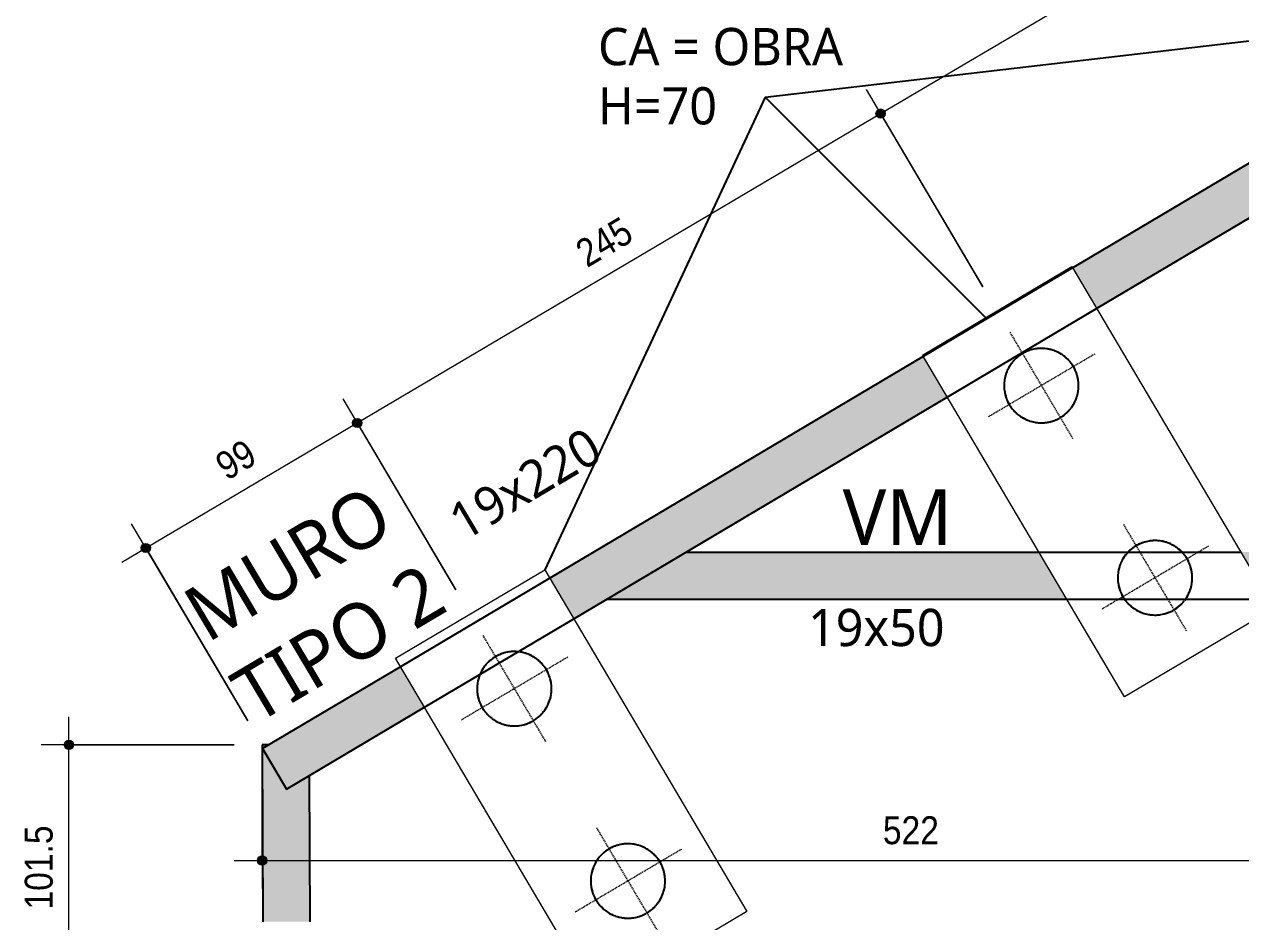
# Model space of a CAD drawing. Extents: x -2131 to 52870, y -3196 to 88043.
# Drawn here: x 41650.6 to 42140.8, y 795.7 to 1157.4 of the extents above; entities that cross this region are included whole.
import ezdxf

# ---------------------------------------------------------------- set-up
doc = ezdxf.new("R2010")
doc.units = 0
doc.linetypes.add('Hidden', pattern=[0.714375, 0.47625, -0.238125])
doc.linetypes.add('Traço', pattern=[0.635, 0.3175, -0.3175])
for name, color, linetype, lineweight in [('A-ANNO-DIMS', 7, 'Continuous', 9), ('A-ANNO-DIMS-75', 7, 'Continuous', 9), ('A-DETL-THIN', 7, 'Continuous', 25), ('S-BEAM', 7, 'Continuous', 25), ('S-BEAM-HDLN', 7, 'Traço', 25), ('S-BEAM-IDEN', 7, 'Continuous', 9), ('S-FNDN', 7, 'Continuous', 25), ('S-FNDN-HDLN', 7, 'Traço', 18), ('S-FNDN-IDEN', 7, 'Continuous', 9)]:
    doc.layers.add(name, color=color, linetype=linetype, lineweight=lineweight)
doc.styles.add('Fira Sans_3', font='', dxfattribs={"width": 0.9, "height": 11.25})
doc.styles.add('Gadugi', font='gadugi.ttf', dxfattribs={"height": 15})
doc.styles.add('Gadugi_6', font='gadugi.ttf', dxfattribs={"height": 22.5})
doc.styles.add('Gadugi_7', font='gadugi.ttf', dxfattribs={"height": 0.2})
doc.styles.get('Fira Sans_3').set_extended_font_data('Fira Sans')
doc.dimstyles.new('PED_1_5mm_ESQ_7', dxfattribs={"dimscale": 30.48, "dimtxt": 15.344768, "dimasz": 0.492126, "dimexe": 0.369094, "dimexo": 0.369094, "dimgap": 0.073819, "dimtad": 1, "dimdec": 1, "dimrnd": 0.5, "dimdsep": 46, "dimtxsty": 'Fira Sans_3', "dimblk1": 'DOTSMALL', "dimblk2": 'DOTSMALL', "dimsah": 1, "dimcen": 0.09, "dimdle": 0.369094, "dimazin": 0, "dimtfac": 1, "dimtdec": 4, "dimtix": 1, "dimtmove": 0, "dimatfit": 3, "dimfxl": 1, "dimtvp": 1, "dimtolj": 1, "dimtzin": 0, "dimarcsym": 2})

# ---------------------------------------------------------------- blocks, each defined once
blk = doc.blocks.new('PED_BLRET-2EST_R01_2019 - 180x80x60 2-3763727-PL C 001 - FORMA DO TÉRREO')
at = {"layer": 'S-FNDN', "linetype": 'Hidden', "lineweight": 18}
for p, q in [((-50, 25), (-50, -25)), ((40, 25), (40, -25)), ((-75, 0), (-25, 0)), ((15, 0), (65, 0))]:
    blk.add_line(p, q, dxfattribs=at)
at = {"layer": 'S-FNDN-HDLN'}
for centre in [(-50, 0), (40, 0)]:
    blk.add_circle(centre, 15, dxfattribs=at)
blk = doc.blocks.new('DIMBLOCK575-PL C 001 - FORMA DO TÉRREO')
at = {"layer": 'A-ANNO-DIMS-75', "transparency": 16777216}
h = blk.add_hatch(color=256, dxfattribs=at)
edge = h.paths.add_edge_path(flags=0)
edge.add_arc((41668.59, 866.98), 1.88, 0, 360)
h = blk.add_hatch(color=256, dxfattribs=at)
edge = h.paths.add_edge_path(flags=0)
edge.add_arc((41668.59, 765.7), 1.88, 0, 360)
for p, q in [((41668.59, 765.7), (41668.59, 878.23)), ((41735.18, 866.98), (41657.34, 866.98)), ((41668.59, 866.98), (41735.18, 866.98)), ((41735.19, 765.7), (41657.34, 765.7)), ((41668.59, 765.7), (41735.19, 765.7))]:
    blk.add_line(p, q, dxfattribs=at)
for centre in [(41668.59, 866.98), (41668.59, 765.7)]:
    blk.add_circle(centre, 1.88, dxfattribs=at)
at = {"layer": 'A-ANNO-DIMS-75', "color": 0, "transparency": 16777216, "insert": (41650.76, 800.6), "char_height": 11.25, "width": 37.7717, "attachment_point": 1, "rotation": 90, "line_spacing_factor": 1.049215, "style": 'Fira Sans_3'}
blk.add_mtext('101.5', dxfattribs=at)
blk = doc.blocks.new('_DotSmall')
at = {"color": 0, "linetype": 'ByBlock', "const_width": 0.5}
blk.add_lwpolyline([(-0.0625, 0, 1), (0.0625, 0, 1)], format="xyb", close=True, dxfattribs=at)
blk = doc.blocks.new('DIMBLOCK576-PL C 001 - FORMA DO TÉRREO')
at = {"layer": 'A-ANNO-DIMS-75', "transparency": 16777216}
h = blk.add_hatch(color=256, dxfattribs=at)
edge = h.paths.add_edge_path(flags=0)
edge.add_arc((41784.76, 996.7), 1.87, 0, 360)
h = blk.add_hatch(color=256, dxfattribs=at)
edge = h.paths.add_edge_path(flags=0)
edge.add_arc((41699.53, 946.32), 1.87, 0, 360)
for p, q in [((41824.54, 929.4), (41779.04, 1006.39)), ((41689.85, 940.6), (41784.76, 996.7)), ((41784.76, 996.7), (41824.54, 929.4)), ((41740.71, 876.66), (41693.81, 956.01)), ((41699.53, 946.32), (41740.71, 876.66))]:
    blk.add_line(p, q, dxfattribs=at)
for centre in [(41784.76, 996.7), (41699.53, 946.32)]:
    blk.add_circle(centre, 1.87, dxfattribs=at)
at = {"layer": 'A-ANNO-DIMS-75', "color": 0, "transparency": 16777216, "insert": (41726.47, 982.96), "char_height": 11.25, "width": 18.4137, "attachment_point": 1, "rotation": 30.5872, "line_spacing_factor": 1.049215, "style": 'Fira Sans_3'}
blk.add_mtext('99', dxfattribs=at)
blk = doc.blocks.new('DIMBLOCK577-PL C 001 - FORMA DO TÉRREO')
at = {"layer": 'A-ANNO-DIMS-75', "transparency": 16777216}
h = blk.add_hatch(color=256, dxfattribs=at)
edge = h.paths.add_edge_path(flags=0)
edge.add_arc((41995.71, 1121.39), 1.87, 0, 360)
h = blk.add_hatch(color=256, dxfattribs=at)
edge = h.paths.add_edge_path(flags=0)
edge.add_arc((41784.76, 996.7), 1.87, 0, 360)
for p, q in [((42036.96, 1051.59), (41989.98, 1131.08)), ((41784.76, 996.7), (41995.71, 1121.39)), ((41995.71, 1121.39), (42036.96, 1051.59)), ((41824.54, 929.4), (41779.04, 1006.39)), ((41784.76, 996.7), (41824.54, 929.4))]:
    blk.add_line(p, q, dxfattribs=at)
for centre in [(41995.71, 1121.39), (41784.76, 996.7)]:
    blk.add_circle(centre, 1.87, dxfattribs=at)
at = {"layer": 'A-ANNO-DIMS-75', "color": 0, "transparency": 16777216, "insert": (41871.68, 1068.79), "char_height": 11.25, "width": 26.4402, "attachment_point": 1, "rotation": 30.5872, "line_spacing_factor": 1.049215, "style": 'Fira Sans_3'}
blk.add_mtext('245', dxfattribs=at)
blk = doc.blocks.new('DIMBLOCK578-PL C 001 - FORMA DO TÉRREO')
at = {"layer": 'A-ANNO-DIMS-75', "transparency": 16777216}
h = blk.add_hatch(color=256, dxfattribs=at)
edge = h.paths.add_edge_path(flags=0)
edge.add_arc((42205.95, 1245.67), 1.87, 0, 360)
h = blk.add_hatch(color=256, dxfattribs=at)
edge = h.paths.add_edge_path(flags=0)
edge.add_arc((41995.71, 1121.39), 1.87, 0, 360)
for p, q in [((42248.68, 1173.38), (42200.23, 1255.35)), ((41995.71, 1121.39), (42215.64, 1251.39)), ((42205.95, 1245.67), (42248.68, 1173.38)), ((42036.96, 1051.59), (41989.98, 1131.08)), ((41995.71, 1121.39), (42036.96, 1051.59))]:
    blk.add_line(p, q, dxfattribs=at)
for centre in [(42205.95, 1245.67), (41995.71, 1121.39)]:
    blk.add_circle(centre, 1.87, dxfattribs=at)
at = {"layer": 'A-ANNO-DIMS-75', "color": 0, "transparency": 16777216, "insert": (42082.1, 1193.17), "char_height": 11.25, "width": 26.9124, "attachment_point": 1, "rotation": 30.5872, "line_spacing_factor": 1.049215, "style": 'Fira Sans_3'}
blk.add_mtext('244', dxfattribs=at)
blk = doc.blocks.new('DIMBLOCK586-PL C 001 - FORMA DO TÉRREO')
at = {"layer": 'A-ANNO-DIMS-75', "transparency": 16777216}
h = blk.add_hatch(color=256, dxfattribs=at)
edge = h.paths.add_edge_path(flags=0)
edge.add_arc((41746.43, 820.35), 1.88, 0, 360)
h = blk.add_hatch(color=256, dxfattribs=at)
edge = h.paths.add_edge_path(flags=0)
edge.add_arc((42268.24, 820.35), 1.88, 0, 360)
for p, q in [((42268.24, 893.91), (42268.24, 809.1)), ((42268.24, 820.35), (42268.24, 893.91)), ((41746.43, 855.73), (41746.43, 809.1)), ((41746.43, 820.35), (41746.43, 855.73)), ((41735.18, 820.35), (42279.49, 820.35))]:
    blk.add_line(p, q, dxfattribs=at)
for centre in [(41746.43, 820.35), (42268.24, 820.35)]:
    blk.add_circle(centre, 1.88, dxfattribs=at)
at = {"layer": 'A-ANNO-DIMS-75', "color": 0, "transparency": 16777216, "insert": (41996.62, 838.18), "char_height": 11.25, "width": 25.732, "attachment_point": 1, "line_spacing_factor": 1.049215, "style": 'Fira Sans_3'}
blk.add_mtext('522', dxfattribs=at)
blk = doc.blocks.new('PED_TAG_BLOCO - BLOCO-3844252-PL C 001 - FORMA DO TÉRREO')
at = {"layer": 'S-FNDN-IDEN', "char_height": 0.2, "attachment_point": 1, "style": 'Gadugi_7'}
for s, insert, width in [('CT = OBRA', (-0.9768, -0.9984), 1.715611), ('CA = OBRA', (-0.9768, -1.3088), 1.755696)]:
    blk.add_mtext(s, dxfattribs=dict(at, insert=insert, width=width))

msp = doc.modelspace()

# ---------------------------------------------------------------- hatches: boundary and pattern name
at = {"layer": 'S-BEAM', "true_color": 0x800080}
for points in [[(42082.756, 1042.904), (42232.582, 1131.833), (42224.274, 1145.888), (42284.534, 1181.508), (42292.778, 1167.562), (42357.072, 1205.723), (42339.009, 1217.097), (42073.088, 1059.26)], [(41872.036, 917.832), (42022.561, 1007.175), (42012.893, 1023.531), (41862.368, 934.188)], [(41756.319, 849.148), (41811.841, 882.103), (41802.173, 898.459), (41746.621, 865.487), (41747.756, 863.575)], [(41765.488, 795.704), (41765.746, 795.704), (41765.488, 854.59), (41756.319, 849.148), (41746.621, 865.487), (41749.155, 866.991), (41746.434, 866.979), (41746.746, 795.704), (41747.756, 795.704)]]:
    msp.add_hatch(color=216, dxfattribs=at).paths.add_polyline_path(points, flags=0)
h = msp.add_hatch(color=216, dxfattribs=at)
h.paths.add_polyline_path([(42152.057, 925.663), (42238.244, 925.663), (42238.244, 944.663), (42140.826, 944.663)], flags=0)
h.paths.add_polyline_path([(41941.81, 925.663), (42070.742, 925.663), (42059.512, 944.663), (41917.241, 944.663), (41885.231, 925.663)], flags=0)
h.paths.add_polyline_path([(42481.177, 925.663), (42481.177, 944.663), (42298.244, 944.663), (42298.244, 925.663), (42328.887, 925.663)], flags=0)

# ---------------------------------------------------------------- linework, layer by layer
at = {"layer": 'A-DETL-THIN'}
for q in [(42254.404, 1163.698), (41860.394, 937.528), (42038.481, 1038.719)]:
    msp.add_line((41949.241, 1127.96), q, dxfattribs=at)
at = {"layer": 'S-BEAM'}
for p, q in [((42073.088, 1059.26), (42339.012, 1217.099)), ((42082.756, 1042.904), (42232.582, 1131.833)), ((42012.893, 1023.531), (41862.368, 934.188)), ((41872.036, 917.832), (42022.561, 1007.175)), ((41917.251, 944.663), (42059.512, 944.663)), ((41885.24, 925.663), (42070.742, 925.663)), ((41802.173, 898.459), (41746.621, 865.487)), ((41756.319, 849.148), (41811.841, 882.103)), ((41749.146, 866.991), (41746.434, 866.979)), ((41746.434, 866.979), (41746.746, 795.704)), ((41746.621, 865.487), (41756.319, 849.148)), ((41765.746, 795.704), (41765.488, 854.59))]:
    msp.add_line(p, q, dxfattribs=at)
at = {"layer": 'S-BEAM-HDLN', "linetype": 'Continuous'}
for p, q in [((42073.088, 1059.26), (42012.893, 1023.531)), ((42022.561, 1007.175), (42082.756, 1042.904)), ((42059.517, 944.663), (42123.819, 944.663)), ((42123.838, 944.663), (42140.821, 944.663)), ((41862.368, 934.188), (41802.173, 898.459)), ((42070.747, 925.663), (42091.675, 925.663)), ((42091.694, 925.663), (42152.052, 925.663)), ((41811.841, 882.103), (41872.036, 917.832))]:
    msp.add_line(p, q, dxfattribs=at)
at = {"layer": 'S-FNDN', "lineweight": 18}
for p, q in [((42012.559, 1024.096), (42072.819, 1059.716)), ((42072.819, 1059.716), (42154.235, 921.979)), ((42093.975, 886.359), (42012.559, 1024.096)), ((41800.134, 901.908), (41860.394, 937.528)), ((41860.394, 937.528), (41941.81, 799.791)), ((42154.235, 921.979), (42093.975, 886.359)), ((41881.55, 764.172), (41800.134, 901.908)), ((41941.81, 799.791), (41881.55, 764.172))]:
    msp.add_line(p, q, dxfattribs=at)
at = {"layer": 'S-FNDN'}
for centre, start, end in [((42060.498, 1011.776), 120.58717, 124.96558), ((42060.498, 1011.776), 116.20876, 120.58717), ((42060.498, 1011.776), 115.81592, 118.99019), ((42060.498, 1011.776), 108.43394, 115.94155), ((42060.498, 1011.776), 109.29211, 115.52473), ((42060.498, 1011.776), 104.94226, 109.06521), ((42060.498, 1011.776), 99.42849, 108.1898), ((42060.498, 1011.776), 91.64207, 99.13334), ((42060.498, 1011.776), 93.03568, 98.94004), ((42060.498, 1011.776), 89.22365, 92.8496), ((42060.498, 1011.776), 82.64199, 91.4173), ((42060.498, 1011.776), 82.34567, 82.64098), ((42060.498, 1011.776), 74.85551, 82.31229), ((42060.498, 1011.776), 76.83134, 81.66782), ((42060.498, 1011.776), 73.49954, 76.67345), ((42060.498, 1011.776), 65.84657, 74.64722), ((42060.498, 1011.776), 61.60347, 66.6058), ((42060.498, 1011.776), 58.07302, 65.4731), ((42060.498, 1011.776), 57.76677, 59.57088), ((42060.498, 1011.776), 142.04101, 149.53228), ((42060.498, 1011.776), 142.2343, 148.13867), ((42060.498, 1011.776), 132.98455, 141.74585), ((42060.498, 1011.776), 132.10914, 136.23209), ((42060.498, 1011.776), 125.23279, 132.74041), ((42060.498, 1011.776), 125.64962, 131.88224), ((42060.498, 1011.776), 122.18416, 125.35843), ((42060.498, 1011.776), 49.03796, 57.87893), ((42060.498, 1011.776), 44.5009, 50.72848), ((42060.498, 1011.776), 41.29369, 48.60722), ((42060.498, 1011.776), 42.0204, 44.343), ((42060.498, 1011.776), 32.20878, 41.11195), ((42060.498, 1011.776), 28.32475, 34.92235), ((42060.498, 1011.776), 166.52713, 175.32778), ((42060.498, 1011.776), 164.5009, 167.67481), ((42060.498, 1011.776), 158.86206, 166.31884), ((42060.498, 1011.776), 159.50653, 164.343), ((42060.498, 1011.776), 158.53337, 158.82868), ((42060.498, 1011.776), 149.75705, 158.53236), ((42060.498, 1011.776), 148.32475, 151.95069), ((42060.498, 1011.776), 24.51682, 31.69991), ((42060.498, 1011.776), 26.252, 28.13867), ((42060.498, 1011.776), 15.34511, 24.34592), ((42060.498, 1011.776), 12.10914, 19.15395), ((42060.498, 1011.776), 7.74183, 14.72335), ((42060.498, 1011.776), 10.44587, 11.88224), ((42060.498, 1011.776), 175.70125, 183.10132), ((42060.498, 1011.776), 174.56854, 179.57088), ((42060.498, 1011.776), 181.60347, 183.40757), ((42060.498, 1011.776), 183.29542, 192.13639), ((42060.498, 1011.776), 350.9683, 357.61799), ((42060.498, 1011.776), 358.4172, 7.58053), ((42060.498, 1011.776), 354.56854, 355.52473), ((42060.498, 1011.776), 355.81592, 3.40757), ((42060.498, 1011.776), 190.44587, 196.67345), ((42060.498, 1011.776), 192.56713, 199.88065), ((42060.498, 1011.776), 196.83134, 199.15395), ((42060.498, 1011.776), 200.06239, 208.96557), ((42060.498, 1011.776), 206.252, 212.8496), ((42060.498, 1011.776), 323.85327, 334.05078), ((42060.498, 1011.776), 334.19587, 340.22904), ((42060.498, 1011.776), 338.53337, 338.94004), ((42060.498, 1011.776), 339.34713, 347.67481), ((42060.498, 1011.776), 341.34773, 350.81555), ((42060.498, 1011.776), 209.47444, 216.65753), ((42060.498, 1011.776), 213.03568, 214.92235), ((42060.498, 1011.776), 216.82843, 225.82924), ((42060.498, 1011.776), 222.0204, 229.06521), ((42060.498, 1011.776), 226.451, 233.43251), ((42060.498, 1011.776), 229.29211, 230.72848), ((42060.498, 1011.776), 302.18416, 316.23209), ((42060.498, 1011.776), 303.38337, 317.28605), ((42060.498, 1011.776), 317.42423, 321.98902), ((42060.498, 1011.776), 322.34567, 331.95069), ((42060.498, 1011.776), 233.59381, 242.75715), ((42060.498, 1011.776), 237.76677, 245.35843), ((42060.498, 1011.776), 243.55635, 250.20604), ((42060.498, 1011.776), 245.64962, 246.6058), ((42060.498, 1011.776), 250.35879, 259.82662), ((42060.498, 1011.776), 253.49954, 261.82722), ((42060.498, 1011.776), 260.94531, 266.97848), ((42060.498, 1011.776), 262.2343, 262.64098), ((42060.498, 1011.776), 267.12357, 277.32108), ((42060.498, 1011.776), 269.22365, 278.82868), ((42060.498, 1011.776), 279.18532, 283.75012), ((42060.498, 1011.776), 283.8883, 297.79098), ((42060.498, 1011.776), 284.94226, 298.99019), ((42106.295, 934.299), 125.23279, 132.74041), ((42106.295, 934.299), 125.64962, 131.88224), ((42106.295, 934.299), 122.18416, 125.35843), ((42106.295, 934.299), 120.58717, 124.96558), ((42106.295, 934.299), 116.20876, 120.58717), ((42106.295, 934.299), 115.81592, 118.99019), ((42106.295, 934.299), 108.43394, 115.94155), ((42106.295, 934.299), 109.29211, 115.52473), ((42106.295, 934.299), 104.94226, 109.06521), ((42106.295, 934.299), 99.42849, 108.1898), ((42106.295, 934.299), 91.64207, 99.13334), ((42106.295, 934.299), 93.03568, 98.94004), ((42106.295, 934.299), 89.22365, 92.8496), ((42106.295, 934.299), 82.64199, 91.4173), ((42106.295, 934.299), 82.34567, 82.64098), ((42106.295, 934.299), 74.85551, 82.31229), ((42106.295, 934.299), 76.83134, 81.66782), ((42106.295, 934.299), 73.49954, 76.67345), ((42106.295, 934.299), 65.84657, 74.64722), ((42106.295, 934.299), 61.60347, 66.6058), ((42106.295, 934.299), 58.07302, 65.4731), ((42106.295, 934.299), 57.76677, 59.57088), ((42106.295, 934.299), 49.03796, 57.87893), ((42106.295, 934.299), 149.75705, 158.53236), ((42106.295, 934.299), 148.32475, 151.95069), ((42106.295, 934.299), 142.04101, 149.53228), ((42106.295, 934.299), 142.2343, 148.13867), ((42106.295, 934.299), 132.98455, 141.74585), ((42106.295, 934.299), 132.10914, 136.23209), ((42106.295, 934.299), 44.5009, 50.72848), ((42106.295, 934.299), 41.29369, 48.60722), ((42106.295, 934.299), 42.0204, 44.343), ((42106.295, 934.299), 32.20878, 41.11195), ((42106.295, 934.299), 28.32475, 34.92235), ((42106.295, 934.299), 24.51682, 31.69991), ((42106.295, 934.299), 26.252, 28.13867), ((42106.295, 934.299), 166.52713, 175.32778), ((42106.295, 934.299), 164.5009, 167.67481), ((42106.295, 934.299), 158.86206, 166.31884), ((42106.295, 934.299), 159.50653, 164.343), ((42106.295, 934.299), 158.53337, 158.82868), ((42106.295, 934.299), 15.34511, 24.34592), ((42106.295, 934.299), 12.10914, 19.15395), ((42106.295, 934.299), 7.74183, 14.72335), ((42106.295, 934.299), 10.44587, 11.88224), ((42106.295, 934.299), 174.56854, 179.57088), ((42106.295, 934.299), 175.70125, 183.10132), ((42106.295, 934.299), 181.60347, 183.40757), ((42106.295, 934.299), 183.29542, 192.13639), ((42106.295, 934.299), 190.44587, 196.67345), ((42106.295, 934.299), 341.34773, 350.81555), ((42106.295, 934.299), 350.9683, 357.61799), ((42106.295, 934.299), 358.4172, 7.58053), ((42106.295, 934.299), 354.56854, 355.52473), ((42106.295, 934.299), 355.81592, 3.40757), ((42106.295, 934.299), 192.56713, 199.88065), ((42106.295, 934.299), 196.83134, 199.15395), ((42106.295, 934.299), 200.06239, 208.96557), ((42106.295, 934.299), 206.252, 212.8496), ((42106.295, 934.299), 209.47444, 216.65753), ((42106.295, 934.299), 322.34567, 331.95069), ((42106.295, 934.299), 323.85327, 334.05078), ((42106.295, 934.299), 334.19587, 340.22904), ((42106.295, 934.299), 338.53337, 338.94004), ((42106.295, 934.299), 339.34713, 347.67481), ((42106.295, 934.299), 213.03568, 214.92235), ((42106.295, 934.299), 216.82843, 225.82924), ((42106.295, 934.299), 222.0204, 229.06521), ((42106.295, 934.299), 226.451, 233.43251), ((42106.295, 934.299), 229.29211, 230.72848), ((42106.295, 934.299), 233.59381, 242.75715), ((42106.295, 934.299), 302.18416, 316.23209), ((42106.295, 934.299), 303.38337, 317.28605), ((42106.295, 934.299), 317.42423, 321.98902), ((42106.295, 934.299), 237.76677, 245.35843), ((42106.295, 934.299), 243.55635, 250.20604), ((42106.295, 934.299), 245.64962, 246.6058), ((42106.295, 934.299), 250.35879, 259.82662), ((42106.295, 934.299), 253.49954, 261.82722), ((42106.295, 934.299), 260.94531, 266.97848), ((42106.295, 934.299), 262.2343, 262.64098), ((42106.295, 934.299), 267.12357, 277.32108), ((42106.295, 934.299), 269.22365, 278.82868), ((42106.295, 934.299), 279.18532, 283.75012), ((42106.295, 934.299), 283.8883, 297.79098), ((42106.295, 934.299), 284.94226, 298.99019), ((41848.074, 889.588), 122.18416, 125.35843), ((41848.074, 889.588), 120.58717, 124.96558), ((41848.074, 889.588), 116.20876, 120.58717), ((41848.074, 889.588), 115.81592, 118.99019), ((41848.074, 889.588), 108.43394, 115.94155), ((41848.074, 889.588), 109.29211, 115.52473), ((41848.074, 889.588), 104.94226, 109.06521), ((41848.074, 889.588), 99.42849, 108.1898), ((41848.074, 889.588), 91.64207, 99.13334), ((41848.074, 889.588), 93.03568, 98.94004), ((41848.074, 889.588), 89.22365, 92.8496), ((41848.074, 889.588), 82.64199, 91.4173), ((41848.074, 889.588), 82.34567, 82.64098), ((41848.074, 889.588), 74.85551, 82.31229), ((41848.074, 889.588), 76.83134, 81.66782), ((41848.074, 889.588), 73.49954, 76.67345), ((41848.074, 889.588), 65.84657, 74.64722), ((41848.074, 889.588), 61.60347, 66.6058), ((41848.074, 889.588), 58.07302, 65.4731), ((41848.074, 889.588), 57.76677, 59.57088), ((41848.074, 889.588), 49.03796, 57.87893), ((41848.074, 889.588), 149.75705, 158.53236), ((41848.074, 889.588), 148.32475, 151.95069), ((41848.074, 889.588), 142.04101, 149.53228), ((41848.074, 889.588), 142.2343, 148.13867), ((41848.074, 889.588), 132.98455, 141.74585), ((41848.074, 889.588), 132.10914, 136.23209), ((41848.074, 889.588), 125.23279, 132.74041), ((41848.074, 889.588), 125.64962, 131.88224), ((41848.074, 889.588), 44.5009, 50.72848), ((41848.074, 889.588), 41.29369, 48.60722), ((41848.074, 889.588), 42.0204, 44.343), ((41848.074, 889.588), 32.20878, 41.11195), ((41848.074, 889.588), 28.32475, 34.92235), ((41848.074, 889.588), 24.51682, 31.69991), ((41848.074, 889.588), 166.52713, 175.32778), ((41848.074, 889.588), 164.5009, 167.67481), ((41848.074, 889.588), 158.86206, 166.31884), ((41848.074, 889.588), 159.50653, 164.343), ((41848.074, 889.588), 158.53337, 158.82868), ((41848.074, 889.588), 26.252, 28.13867), ((41848.074, 889.588), 15.34511, 24.34592), ((41848.074, 889.588), 12.10914, 19.15395), ((41848.074, 889.588), 7.74183, 14.72335), ((41848.074, 889.588), 10.44587, 11.88224), ((41848.074, 889.588), 174.56854, 179.57088), ((41848.074, 889.588), 175.70125, 183.10132), ((41848.074, 889.588), 181.60347, 183.40757), ((41848.074, 889.588), 183.29542, 192.13639), ((41848.074, 889.588), 350.9683, 357.61799), ((41848.074, 889.588), 358.4172, 7.58053), ((41848.074, 889.588), 354.56854, 355.52473), ((41848.074, 889.588), 355.81592, 3.40757), ((41848.074, 889.588), 190.44587, 196.67345), ((41848.074, 889.588), 192.56713, 199.88065), ((41848.074, 889.588), 196.83134, 199.15395), ((41848.074, 889.588), 200.06239, 208.96557), ((41848.074, 889.588), 206.252, 212.8496), ((41848.074, 889.588), 322.34567, 331.95069), ((41848.074, 889.588), 323.85327, 334.05078), ((41848.074, 889.588), 334.19587, 340.22904), ((41848.074, 889.588), 338.53337, 338.94004), ((41848.074, 889.588), 339.34713, 347.67481), ((41848.074, 889.588), 341.34773, 350.81555), ((41848.074, 889.588), 209.47444, 216.65753), ((41848.074, 889.588), 213.03568, 214.92235), ((41848.074, 889.588), 216.82843, 225.82924), ((41848.074, 889.588), 222.0204, 229.06521), ((41848.074, 889.588), 226.451, 233.43251), ((41848.074, 889.588), 229.29211, 230.72848), ((41848.074, 889.588), 233.59381, 242.75715), ((41848.074, 889.588), 302.18416, 316.23209), ((41848.074, 889.588), 303.38337, 317.28605), ((41848.074, 889.588), 317.42423, 321.98902), ((41848.074, 889.588), 237.76677, 245.35843), ((41848.074, 889.588), 243.55635, 250.20604), ((41848.074, 889.588), 245.64962, 246.6058), ((41848.074, 889.588), 250.35879, 259.82662), ((41848.074, 889.588), 253.49954, 261.82722), ((41848.074, 889.588), 260.94531, 266.97848), ((41848.074, 889.588), 262.2343, 262.64098), ((41848.074, 889.588), 267.12357, 277.32108), ((41848.074, 889.588), 269.22365, 278.82868), ((41848.074, 889.588), 279.18532, 283.75012), ((41848.074, 889.588), 283.8883, 297.79098), ((41848.074, 889.588), 284.94226, 298.99019), ((41893.87, 812.111), 125.23279, 132.74041), ((41893.87, 812.111), 125.64962, 131.88224), ((41893.87, 812.111), 122.18416, 125.35843), ((41893.87, 812.111), 120.58717, 124.96558), ((41893.87, 812.111), 116.20876, 120.58717), ((41893.87, 812.111), 115.81592, 118.99019), ((41893.87, 812.111), 108.43394, 115.94155), ((41893.87, 812.111), 109.29211, 115.52473), ((41893.87, 812.111), 104.94226, 109.06521), ((41893.87, 812.111), 99.42849, 108.1898), ((41893.87, 812.111), 91.64207, 99.13334), ((41893.87, 812.111), 93.03568, 98.94004), ((41893.87, 812.111), 89.22365, 92.8496), ((41893.87, 812.111), 82.64199, 91.4173), ((41893.87, 812.111), 82.34567, 82.64098), ((41893.87, 812.111), 74.85551, 82.31229), ((41893.87, 812.111), 76.83134, 81.66782), ((41893.87, 812.111), 73.49954, 76.67345), ((41893.87, 812.111), 65.84657, 74.64722), ((41893.87, 812.111), 61.60347, 66.6058), ((41893.87, 812.111), 58.07302, 65.4731), ((41893.87, 812.111), 57.76677, 59.57088), ((41893.87, 812.111), 49.03796, 57.87893), ((41893.87, 812.111), 44.5009, 50.72848), ((41893.87, 812.111), 149.75705, 158.53236), ((41893.87, 812.111), 148.32475, 151.95069), ((41893.87, 812.111), 142.04101, 149.53228), ((41893.87, 812.111), 142.2343, 148.13867), ((41893.87, 812.111), 132.98455, 141.74585), ((41893.87, 812.111), 132.10914, 136.23209), ((41893.87, 812.111), 41.29369, 48.60722), ((41893.87, 812.111), 42.0204, 44.343), ((41893.87, 812.111), 32.20878, 41.11195), ((41893.87, 812.111), 28.32475, 34.92235), ((41893.87, 812.111), 24.51682, 31.69991), ((41893.87, 812.111), 26.252, 28.13867), ((41893.87, 812.111), 166.52713, 175.32778), ((41893.87, 812.111), 164.5009, 167.67481), ((41893.87, 812.111), 158.86206, 166.31884), ((41893.87, 812.111), 159.50653, 164.343), ((41893.87, 812.111), 158.53337, 158.82868), ((41893.87, 812.111), 15.34511, 24.34592), ((41893.87, 812.111), 12.10914, 19.15395), ((41893.87, 812.111), 7.74183, 14.72335), ((41893.87, 812.111), 10.44587, 11.88224), ((41893.87, 812.111), 358.4172, 7.58053), ((41893.87, 812.111), 175.70125, 183.10132), ((41893.87, 812.111), 174.56854, 179.57088), ((41893.87, 812.111), 181.60347, 183.40757), ((41893.87, 812.111), 183.29542, 192.13639), ((41893.87, 812.111), 190.44587, 196.67345), ((41893.87, 812.111), 339.34713, 347.67481), ((41893.87, 812.111), 341.34773, 350.81555), ((41893.87, 812.111), 350.9683, 357.61799), ((41893.87, 812.111), 354.56854, 355.52473), ((41893.87, 812.111), 355.81592, 3.40757), ((41893.87, 812.111), 192.56713, 199.88065), ((41893.87, 812.111), 196.83134, 199.15395), ((41893.87, 812.111), 200.06239, 208.96557), ((41893.87, 812.111), 206.252, 212.8496), ((41893.87, 812.111), 209.47444, 216.65753), ((41893.87, 812.111), 322.34567, 331.95069), ((41893.87, 812.111), 323.85327, 334.05078), ((41893.87, 812.111), 334.19587, 340.22904), ((41893.87, 812.111), 338.53337, 338.94004), ((41893.87, 812.111), 213.03568, 214.92235), ((41893.87, 812.111), 216.82843, 225.82924), ((41893.87, 812.111), 222.0204, 229.06521), ((41893.87, 812.111), 226.451, 233.43251), ((41893.87, 812.111), 229.29211, 230.72848), ((41893.87, 812.111), 233.59381, 242.75715), ((41893.87, 812.111), 237.76677, 245.35843), ((41893.87, 812.111), 302.18416, 316.23209), ((41893.87, 812.111), 303.38337, 317.28605), ((41893.87, 812.111), 317.42423, 321.98902), ((41893.87, 812.111), 243.55635, 250.20604), ((41893.87, 812.111), 245.64962, 246.6058), ((41893.87, 812.111), 250.35879, 259.82662), ((41893.87, 812.111), 253.49954, 261.82722), ((41893.87, 812.111), 260.94531, 266.97848), ((41893.87, 812.111), 262.2343, 262.64098), ((41893.87, 812.111), 267.12357, 277.32108), ((41893.87, 812.111), 269.22365, 278.82868), ((41893.87, 812.111), 279.18532, 283.75012), ((41893.87, 812.111), 283.8883, 297.79098), ((41893.87, 812.111), 284.94226, 298.99019)]:
    msp.add_arc(centre, 15, start, end, dxfattribs=at)
at = {"layer": 'S-FNDN-HDLN'}
for centre, start, end in [((42060.498, 1011.776), 100.2161, 104.78857), ((42060.498, 1011.776), 83.28013, 89.05411), ((42060.498, 1011.776), 67.0626, 73.31037), ((42060.498, 1011.776), 136.38577, 140.95825), ((42060.498, 1011.776), 51.08404, 57.55271), ((42060.498, 1011.776), 39.50653, 41.77373), ((42060.498, 1011.776), 35.21353, 38.82868), ((42060.498, 1011.776), 167.86397, 174.11174), ((42060.498, 1011.776), 152.12024, 157.89421), ((42060.498, 1011.776), 22.2343, 25.96082), ((42060.498, 1011.776), 19.40062, 21.82722), ((42060.498, 1011.776), 183.62164, 190.09031), ((42060.498, 1011.776), 349.29211, 354.11174), ((42060.498, 1011.776), 5.64962, 10.09031), ((42060.498, 1011.776), 3.62164, 5.35843), ((42060.498, 1011.776), 199.40062, 201.66782), ((42060.498, 1011.776), 202.34567, 205.96082), ((42060.498, 1011.776), 333.03568, 337.89421), ((42060.498, 1011.776), 347.86397, 349.06521), ((42060.498, 1011.776), 215.21353, 218.94004), ((42060.498, 1011.776), 219.34713, 221.77373), ((42060.498, 1011.776), 231.08404, 235.52473), ((42060.498, 1011.776), 316.38577, 316.67345), ((42060.498, 1011.776), 316.83134, 320.95825), ((42060.498, 1011.776), 332.12024, 332.8496), ((42060.498, 1011.776), 235.81592, 237.55271), ((42060.498, 1011.776), 247.0626, 251.88224), ((42060.498, 1011.776), 252.10914, 253.31037), ((42060.498, 1011.776), 263.28013, 268.13867), ((42060.498, 1011.776), 268.32475, 269.05411), ((42060.498, 1011.776), 280.2161, 284.343), ((42060.498, 1011.776), 284.5009, 284.78857), ((42106.295, 934.299), 100.2161, 104.78857), ((42106.295, 934.299), 83.28013, 89.05411), ((42106.295, 934.299), 67.0626, 73.31037), ((42106.295, 934.299), 51.08404, 57.55271), ((42106.295, 934.299), 152.12024, 157.89421), ((42106.295, 934.299), 136.38577, 140.95825), ((42106.295, 934.299), 39.50653, 41.77373), ((42106.295, 934.299), 35.21353, 38.82868), ((42106.295, 934.299), 167.86397, 174.11174), ((42106.295, 934.299), 22.2343, 25.96082), ((42106.295, 934.299), 19.40062, 21.82722), ((42106.295, 934.299), 5.64962, 10.09031), ((42106.295, 934.299), 183.62164, 190.09031), ((42106.295, 934.299), 347.86397, 349.06521), ((42106.295, 934.299), 349.29211, 354.11174), ((42106.295, 934.299), 3.62164, 5.35843), ((42106.295, 934.299), 199.40062, 201.66782), ((42106.295, 934.299), 202.34567, 205.96082), ((42106.295, 934.299), 332.12024, 332.8496), ((42106.295, 934.299), 333.03568, 337.89421), ((42106.295, 934.299), 215.21353, 218.94004), ((42106.295, 934.299), 219.34713, 221.77373), ((42106.295, 934.299), 231.08404, 235.52473), ((42106.295, 934.299), 235.81592, 237.55271), ((42106.295, 934.299), 316.38577, 316.67345), ((42106.295, 934.299), 316.83134, 320.95825), ((42106.295, 934.299), 247.0626, 251.88224), ((42106.295, 934.299), 252.10914, 253.31037), ((42106.295, 934.299), 263.28013, 268.13867), ((42106.295, 934.299), 268.32475, 269.05411), ((42106.295, 934.299), 280.2161, 284.343), ((42106.295, 934.299), 284.5009, 284.78857), ((41848.074, 889.588), 100.2161, 104.78857), ((41848.074, 889.588), 83.28013, 89.05411), ((41848.074, 889.588), 67.0626, 73.31037), ((41848.074, 889.588), 51.08404, 57.55271), ((41848.074, 889.588), 136.38577, 140.95825), ((41848.074, 889.588), 39.50653, 41.77373), ((41848.074, 889.588), 35.21353, 38.82868), ((41848.074, 889.588), 167.86397, 174.11174), ((41848.074, 889.588), 152.12024, 157.89421), ((41848.074, 889.588), 22.2343, 25.96082), ((41848.074, 889.588), 19.40062, 21.82722), ((41848.074, 889.588), 183.62164, 190.09031), ((41848.074, 889.588), 349.29211, 354.11174), ((41848.074, 889.588), 5.64962, 10.09031), ((41848.074, 889.588), 3.62164, 5.35843), ((41848.074, 889.588), 199.40062, 201.66782), ((41848.074, 889.588), 202.34567, 205.96082), ((41848.074, 889.588), 332.12024, 332.8496), ((41848.074, 889.588), 333.03568, 337.89421), ((41848.074, 889.588), 347.86397, 349.06521), ((41848.074, 889.588), 215.21353, 218.94004), ((41848.074, 889.588), 219.34713, 221.77373), ((41848.074, 889.588), 231.08404, 235.52473), ((41848.074, 889.588), 316.38577, 316.67345), ((41848.074, 889.588), 316.83134, 320.95825), ((41848.074, 889.588), 235.81592, 237.55271), ((41848.074, 889.588), 247.0626, 251.88224), ((41848.074, 889.588), 252.10914, 253.31037), ((41848.074, 889.588), 263.28013, 268.13867), ((41848.074, 889.588), 268.32475, 269.05411), ((41848.074, 889.588), 280.2161, 284.343), ((41848.074, 889.588), 284.5009, 284.78857), ((41893.87, 812.111), 100.2161, 104.78857), ((41893.87, 812.111), 83.28013, 89.05411), ((41893.87, 812.111), 67.0626, 73.31037), ((41893.87, 812.111), 51.08404, 57.55271), ((41893.87, 812.111), 152.12024, 157.89421), ((41893.87, 812.111), 136.38577, 140.95825), ((41893.87, 812.111), 39.50653, 41.77373), ((41893.87, 812.111), 35.21353, 38.82868), ((41893.87, 812.111), 167.86397, 174.11174), ((41893.87, 812.111), 22.2343, 25.96082), ((41893.87, 812.111), 19.40062, 21.82722), ((41893.87, 812.111), 5.64962, 10.09031), ((41893.87, 812.111), 183.62164, 190.09031), ((41893.87, 812.111), 347.86397, 349.06521), ((41893.87, 812.111), 349.29211, 354.11174), ((41893.87, 812.111), 3.62164, 5.35843), ((41893.87, 812.111), 199.40062, 201.66782), ((41893.87, 812.111), 202.34567, 205.96082), ((41893.87, 812.111), 332.12024, 332.8496), ((41893.87, 812.111), 333.03568, 337.89421), ((41893.87, 812.111), 215.21353, 218.94004), ((41893.87, 812.111), 219.34713, 221.77373), ((41893.87, 812.111), 231.08404, 235.52473), ((41893.87, 812.111), 235.81592, 237.55271), ((41893.87, 812.111), 316.38577, 316.67345), ((41893.87, 812.111), 316.83134, 320.95825), ((41893.87, 812.111), 247.0626, 251.88224), ((41893.87, 812.111), 252.10914, 253.31037), ((41893.87, 812.111), 263.28013, 268.13867), ((41893.87, 812.111), 268.32475, 269.05411), ((41893.87, 812.111), 280.2161, 284.343), ((41893.87, 812.111), 284.5009, 284.78857)]:
    msp.add_arc(centre, 15, start, end, dxfattribs=at)

# ---------------------------------------------------------------- block references
at = {"layer": 'S-FNDN', "linetype": 'Hidden', "lineweight": 18, "rotation": 300.5871733953253}
for p in [(42085.941, 968.733), (41873.516, 846.545)]:
    msp.add_blockref('PED_BLRET-2EST_R01_2019 - 180x80x60 2-3763727-PL C 001 - FORMA DO TÉRREO', p, dxfattribs=at)
at = {"layer": 'S-FNDN-IDEN', "xscale": 74.99999999999996, "yscale": 74.99999999999996, "zscale": 74.99999999999996}
msp.add_blockref('PED_TAG_BLOCO - BLOCO-3844252-PL C 001 - FORMA DO TÉRREO', (41955.038, 1254.081), dxfattribs=at)

# ---------------------------------------------------------------- texts
at = {"layer": 'S-BEAM-IDEN', "attachment_point": 1, "rotation": 30.69116}
for s, insert, char_height, width, style in [('19x220', (41820.081, 961.75), 15, 81.17086, 'Gadugi'), ('MURO', (41712.76, 927.155), 22.5, 112.43667, 'Gadugi_6'), ('TIPO 2', (41732.257, 894.306), 22.5, 113.03794, 'Gadugi_6')]:
    msp.add_mtext(s, dxfattribs=dict(at, insert=insert, char_height=char_height, width=width, style=style))
at = {"layer": 'S-BEAM-IDEN', "attachment_point": 1}
for s, insert, char_height, width, style in [('VM', (41980.41, 970.013), 22.5, 58.32277, 'Gadugi_6'), ('19x50', (41966.439, 921.774), 15, 67.34175, 'Gadugi')]:
    msp.add_mtext(s, dxfattribs=dict(at, insert=insert, char_height=char_height, width=width, style=style))
at = {"layer": 'S-FNDN-IDEN', "insert": (41881.778, 1132.028), "char_height": 15, "width": 63.73416, "attachment_point": 1, "style": 'Gadugi'}
msp.add_mtext('H=70', dxfattribs=at)

# ---------------------------------------------------------------- dimensions: what is measured, and where the dimension line sits
at = {"layer": 'A-ANNO-DIMS'}
for base, p1, p2, angle, override, picture, middle in [((42205.953, 1245.667), (42042.689, 1041.906), (42254.404, 1163.698), 30.58717, {"dimpost": '<>', "dimfxl": 244.247195}, 'DIMBLOCK578-PL C 001 - FORMA DO TÉRREO', (42096.822, 1190.308)), ((41995.706, 1121.391), (41830.264, 919.718), (42042.689, 1041.906), 30.58717, {"dimpost": '<>', "dimfxl": 245.059342}, 'DIMBLOCK577-PL C 001 - FORMA DO TÉRREO', (41886.176, 1065.91)), ((41784.76, 996.701), (41746.434, 866.979), (41830.264, 919.718), 30.58717, {"dimpost": '<>', "dimfxl": 99.040549}, 'DIMBLOCK576-PL C 001 - FORMA DO TÉRREO', (41738.048, 978.447)), ((41668.59, 866.979), (41746.439, 765.704), (41746.434, 866.979), 90, {"dimpost": '<>', "dimfxl": 101.274566}, 'DIMBLOCK575-PL C 001 - FORMA DO TÉRREO', (41660.617, 816.341))]:
    dim = msp.add_linear_dim(base=base, p1=p1, p2=p2, angle=angle, dimstyle='PED_1_5mm_ESQ_7', override=override, dxfattribs=at)
    dim.commit()
    dim.dimension.update_dxf_attribs({"geometry": picture, "text_midpoint": middle})
dim = msp.add_linear_dim(base=(42268.244, 820.354), p1=(41746.434, 866.979), p2=(42268.244, 905.163), dimstyle='PED_1_5mm_ESQ_7', override={"dimpost": '<>', "dimfxl": 523.205486}, dxfattribs=at)
dim.commit()
dim.dimension.update_dxf_attribs({"geometry": 'DIMBLOCK586-PL C 001 - FORMA DO TÉRREO', "text_midpoint": (42007.339, 828.327)})

doc.saveas('drawing.dxf')
